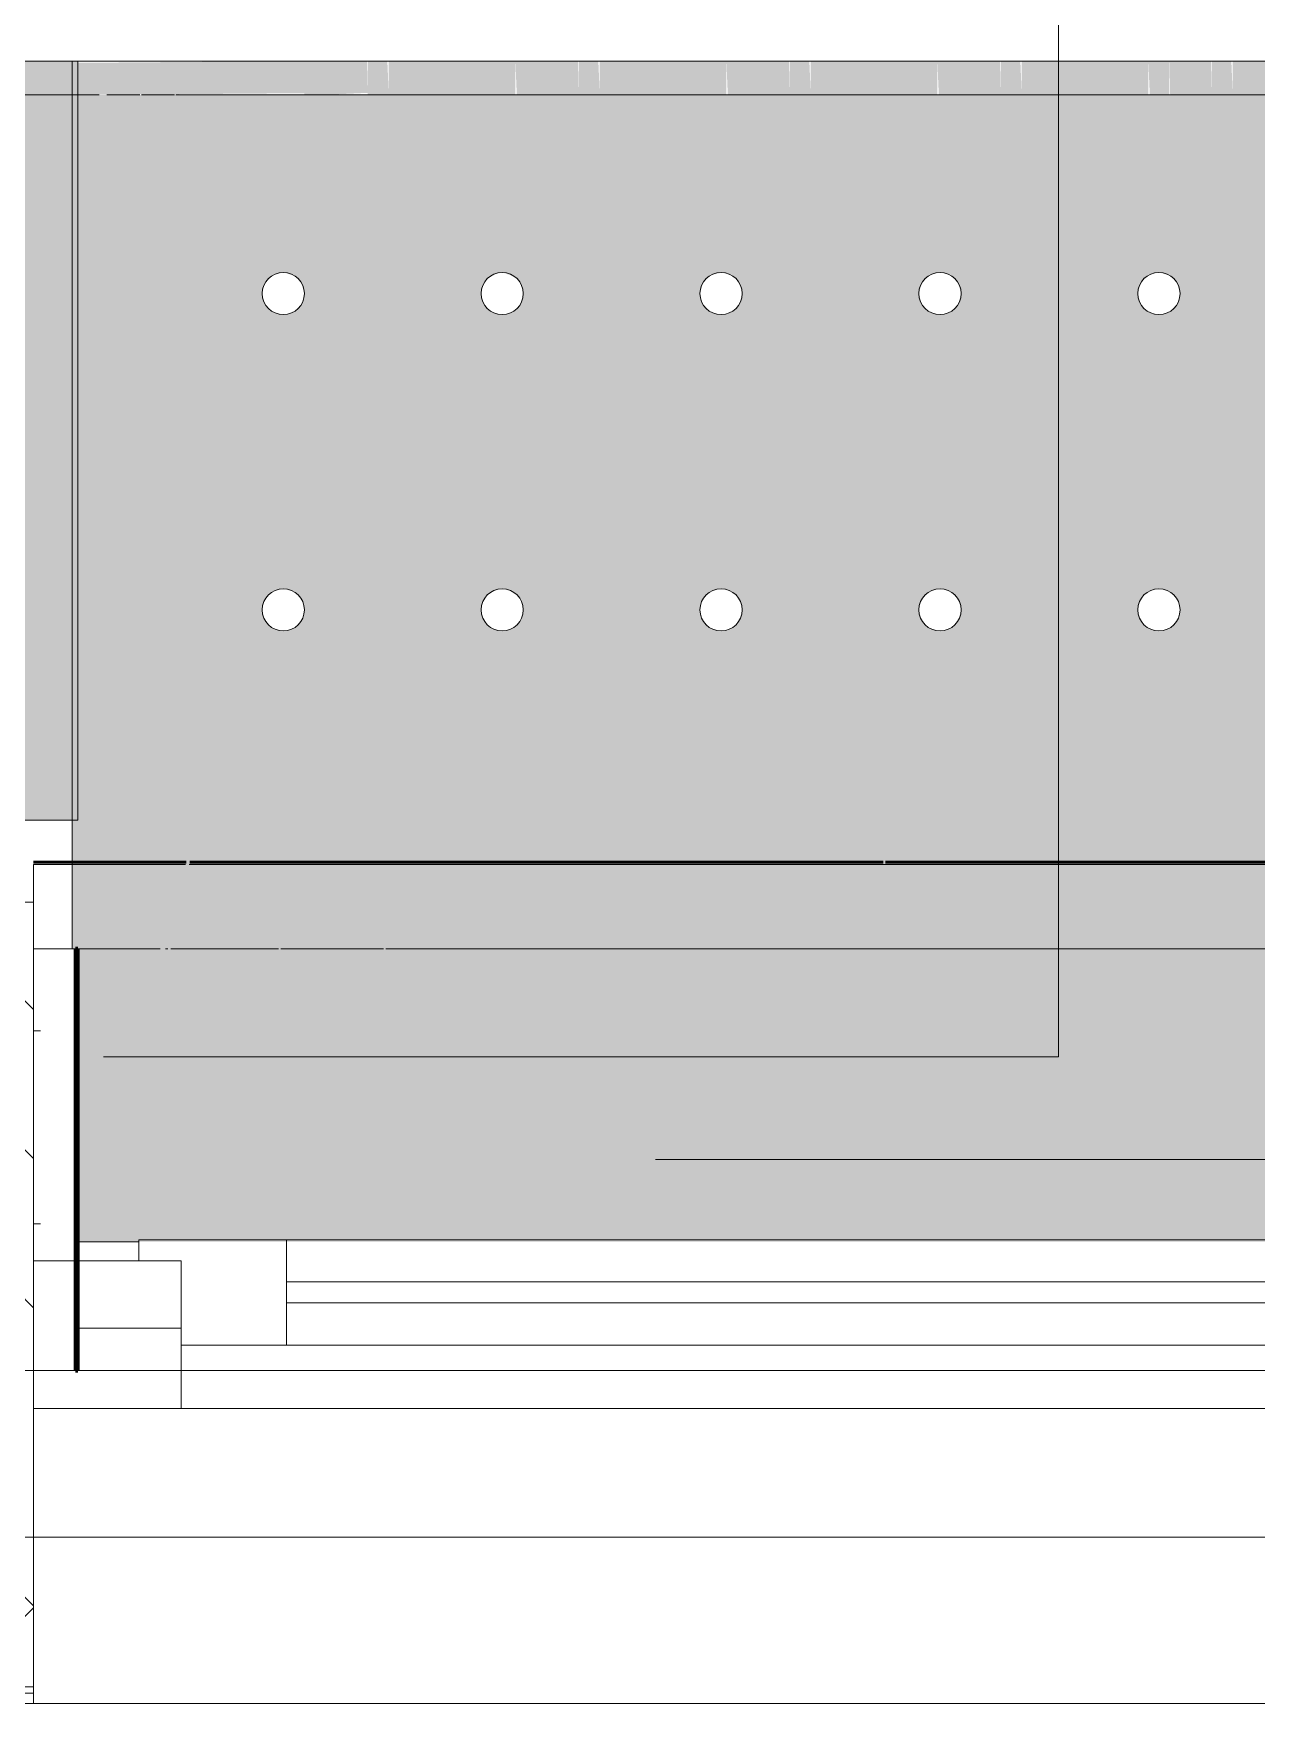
# Model space of a CAD drawing. Header units: millimetres. Extents: x -4060 to 187734, y -8553 to 29000.
# Drawn here: x 33870 to 34450, y -258 to 534 of the extents above; entities that cross this region are included whole.
import ezdxf

# ---------------------------------------------------------------- set-up
doc = ezdxf.new("R2010")
doc.units = ezdxf.units.MM
doc.linetypes.add('Осевая', pattern=[3175, 635, -476.25, 1587.5, -476.25])
for name, color, linetype, lineweight in [('A-GLAZ', 7, 'Continuous', 9), ('A-GLAZ-1', 7, 'Continuous', 13), ('A-WALL', 7, 'Continuous', 9), ('A-WALL-IDEN', 7, 'Continuous', 9), ('I-WALL', 7, 'Continuous', 9), ('Оси-2', 7, 'Осевая', 9)]:
    doc.layers.add(name, color=color, linetype=linetype, lineweight=lineweight)
for name, color, linetype, lineweight, true_color in [('A-WALL-1', 7, 'Continuous', 9, 0xc0c0c0), ('I-WALL-17', 7, 'Continuous', 80, 0xffd2ff), ('I-WALL-4', 7, 'Continuous', 9, 0xc0c0c0), ('I-WALL-5', 7, 'Continuous', 9, 0xcbc7bf), ('I-WALL-9', 7, 'Continuous', 53, 0xeaa7bf), ('S-WALL-ANLY', 7, 'Continuous', 13, 0x008040), ('S-WALL-ANLY-1', 7, 'Continuous', 5, 0x008040), ('Знаки-2', 9, 'Continuous', 9, 0x808080), ('Знаки-3', 7, 'Continuous', 9, 0xd1cabb), ('Знаки-5', 7, 'Continuous', 9, 0xc1bbaf), ('Знаки-6', 7, 'Continuous', 9, 0xaba79f), ('Знаки-7', 7, 'Continuous', 9, 0xd5cdbe), ('Знаки-8', 7, 'Continuous', 9, 0xccc5b7), ('Знаки-9', 7, 'Continuous', 9, 0xd4ccbd)]:
    doc.layers.add(name, color=color, linetype=linetype, lineweight=lineweight, true_color=true_color)
doc.layers.add('Знаки-4', color=7, linetype='Continuous', lineweight=9, transparency=0.5)
pattern_1 = [(0, (0, 0), (121.92, 30.48), [10.058, -81.382, 10.058, -81.382, -487.68]), (0, (0, 0), (121.92, 30.48), [-182.88, 10.058, -172.822, 10.058, -81.382, -213.36]), (0, (0, 0), (121.92, 30.48), [-457.2, 10.058, -50.902, 10.058, -142.342]), (120, (45.72, 15.24), (-87.356454, 90.345817), [10.058, -81.382, 10.058, -81.382, -487.68]), (120, (45.72, 15.24), (-87.356454, 90.345817), [-182.88, 10.058, -172.822, 10.058, -81.382, -213.36]), (120, (45.72, 15.24), (-87.356454, 90.345817), [-457.2, 10.058, -50.902, 10.058, -142.342]), (240, (60.96, 76.2), (-34.563546, -120.825817), [10.058, -81.382, 10.058, -81.382, -487.68]), (240, (60.96, 76.2), (-34.563546, -120.825817), [-182.88, 10.058, -172.822, 10.058, -81.382, -213.36]), (240, (60.96, 76.2), (-34.563546, -120.825817), [-457.2, 10.058, -50.902, 10.058, -142.342])]

# ---------------------------------------------------------------- blocks, each defined once
blk = doc.blocks.new('120_Окно_СКБ_2Ст - 120_Окно_СКБ_2Ст 2100х2500 _мал створка справа_-V22-План отделки стен 1 этажа в осях 1-12')
at = {"layer": 'A-GLAZ'}
for p, q in [((1050, -57), (-1050, -57)), ((270, -107), (930, -107)), ((930, -117), (270, -117)), ((1000, -127), (1030, -127))]:
    blk.add_line(p, q, dxfattribs=at)
at = {"layer": 'A-GLAZ-1'}
for p, q in [((980, -127), (980, -57)), ((980, -57), (1050, -57)), ((1050, -57), (1050, -127)), ((980, -87), (220, -87)), ((930, -137), (930, -87)), ((980, -127), (980, -87)), ((1050, -127), (980, -127)), ((1000, -127), (980, -127)), ((1000, -137), (1000, -127)), ((200, -137), (1000, -137)), ((1000, -137), (200, -137))]:
    blk.add_line(p, q, dxfattribs=at)
blk = doc.blocks.new('Зашивка радиатора_ с перфорацией М5 - Зашивка радиатора_ с перфорацией М5-30945411-План отделки стен 1 этажа в осях 1-12')
at = {"layer": 'Знаки-4'}
h = blk.add_hatch(color=256, dxfattribs=at)
h.paths.add_polyline_path([(-310, 380), (-310, -163.94), (1747.41, -163.87), (1747.41, 180.06), (1750, 180.06), (1750, 241.06), (1748.41, 241.06), (1748.41, 380), (-281.59, 380)])
h.paths.add_polyline_path([(-217.5, 90.35), (-212.5, 89.02), (-208.84, 85.35), (-207.5, 80.35), (-208.84, 75.35), (-212.5, 71.69), (-217.5, 70.35), (-222.5, 71.69), (-226.16, 75.35), (-227.5, 80.35), (-226.16, 85.35), (-222.5, 89.02), (-220.09, 90.01)])
h.paths.add_polyline_path([(1546.25, 90.35), (1551.25, 89.02), (1554.91, 85.35), (1556.25, 80.35), (1554.91, 75.35), (1551.25, 71.69), (1546.25, 70.35), (1541.25, 71.69), (1537.59, 75.35), (1536.25, 80.35), (1537.59, 85.35), (1541.25, 89.02), (1543.66, 90.01)])
h.paths.add_polyline_path([(1442.5, 90.35), (1447.5, 89.02), (1451.16, 85.35), (1452.5, 80.35), (1451.16, 75.35), (1447.5, 71.69), (1442.5, 70.35), (1437.5, 71.69), (1433.84, 75.35), (1432.5, 80.35), (1433.84, 85.35), (1437.5, 89.02), (1439.91, 90.01)])
h.paths.add_polyline_path([(93.75, 90.35), (98.75, 89.02), (102.41, 85.35), (103.75, 80.35), (102.41, 75.35), (98.75, 71.69), (93.75, 70.35), (88.75, 71.69), (85.09, 75.35), (83.75, 80.35), (85.09, 85.35), (88.75, 89.02), (91.16, 90.01)])
h.paths.add_polyline_path([(301.25, 90.35), (306.25, 89.02), (309.91, 85.35), (311.25, 80.35), (309.91, 75.35), (306.25, 71.69), (301.25, 70.35), (296.25, 71.69), (292.59, 75.35), (291.25, 80.35), (292.59, 85.35), (296.25, 89.02), (298.66, 90.01)])
h.paths.add_polyline_path([(197.5, 90.35), (202.5, 89.02), (206.16, 85.35), (207.5, 80.35), (206.16, 75.35), (202.5, 71.69), (197.5, 70.35), (192.5, 71.69), (188.84, 75.35), (187.5, 80.35), (188.84, 85.35), (192.5, 89.02), (194.91, 90.01)])
h.paths.add_polyline_path([(1338.75, 90.35), (1343.75, 89.02), (1347.41, 85.35), (1348.75, 80.35), (1347.41, 75.35), (1343.75, 71.69), (1338.75, 70.35), (1333.75, 71.69), (1330.09, 75.35), (1328.75, 80.35), (1330.09, 85.35), (1333.75, 89.02), (1336.16, 90.01)])
h.paths.add_polyline_path([(1235, 90.35), (1240, 89.02), (1243.66, 85.35), (1245, 80.35), (1243.66, 75.35), (1240, 71.69), (1235, 70.35), (1230, 71.69), (1226.34, 75.35), (1225, 80.35), (1226.34, 85.35), (1230, 89.02), (1232.41, 90.01)])
h.paths.add_polyline_path([(1131.25, 90.35), (1136.25, 89.02), (1139.91, 85.35), (1141.25, 80.35), (1139.91, 75.35), (1136.25, 71.69), (1131.25, 70.35), (1126.25, 71.69), (1122.59, 75.35), (1121.25, 80.35), (1122.59, 85.35), (1126.25, 89.02), (1128.66, 90.01)])
h.paths.add_polyline_path([(1027.5, 90.35), (1032.5, 89.02), (1036.16, 85.35), (1037.5, 80.35), (1036.16, 75.35), (1032.5, 71.69), (1027.5, 70.35), (1022.5, 71.69), (1018.84, 75.35), (1017.5, 80.35), (1018.84, 85.35), (1022.5, 89.02), (1024.93, 90.02)])
h.paths.add_polyline_path([(508.75, 90.35), (513.75, 89.02), (517.41, 85.35), (518.75, 80.35), (517.41, 75.35), (513.75, 71.69), (508.75, 70.35), (503.75, 71.69), (500.09, 75.35), (498.75, 80.35), (500.09, 85.35), (503.75, 89.02), (506.16, 90.01)])
h.paths.add_polyline_path([(405, 90.35), (410, 89.02), (413.66, 85.35), (415, 80.35), (413.66, 75.35), (410, 71.69), (405, 70.35), (400, 71.69), (396.34, 75.35), (395, 80.35), (396.34, 85.35), (400, 89.02), (402.41, 90.01)])
h.paths.add_polyline_path([(612.5, 90.35), (618.01, 88.63), (621.16, 85.35), (622.5, 80.35), (621.16, 75.35), (617.5, 71.69), (612.5, 70.35), (607.5, 71.69), (603.84, 75.35), (602.5, 80.35), (603.84, 85.35), (607.5, 89.02), (609.91, 90.01)])
h.paths.add_polyline_path([(923.75, 90.35), (928.75, 89.02), (932.41, 85.35), (933.75, 80.35), (932.41, 75.35), (928.75, 71.69), (923.75, 70.35), (918.75, 71.69), (915.09, 75.35), (913.75, 80.35), (915.09, 85.35), (918.75, 89.02), (921.16, 90.01)])
h.paths.add_polyline_path([(716.25, 90.35), (721.4, 88.9), (724.91, 85.35), (726.25, 80.35), (724.91, 75.35), (721.25, 71.69), (716.25, 70.35), (711.25, 71.69), (707.59, 75.35), (706.25, 80.35), (707.59, 85.35), (711.25, 89.02), (713.66, 90.01)])
h.paths.add_polyline_path([(-10, 90.35), (-5, 89.02), (-1.34, 85.35), (0, 80.35), (-1.34, 75.35), (-5, 71.69), (-10, 70.35), (-15, 71.69), (-18.66, 75.35), (-20, 80.35), (-18.66, 85.35), (-15, 89.02), (-12.59, 90.01)])
h.paths.add_polyline_path([(-113.75, 90.35), (-108.75, 89.02), (-105.09, 85.35), (-103.75, 80.35), (-105.09, 75.35), (-108.75, 71.69), (-113.75, 70.35), (-118.75, 71.69), (-122.41, 75.35), (-123.75, 80.35), (-122.41, 85.35), (-118.75, 89.02), (-116.34, 90.01)])
h.paths.add_polyline_path([(1650, 90.35), (1655, 89.02), (1658.66, 85.35), (1660, 80.35), (1658.66, 75.35), (1655, 71.69), (1650, 70.35), (1645, 71.69), (1641.34, 75.35), (1640, 80.35), (1641.34, 85.35), (1645, 89.02), (1647.41, 90.01)])
h.paths.add_polyline_path([(820, 90.35), (825, 89.02), (828.66, 85.35), (830, 80.35), (828.66, 75.35), (825, 71.69), (820, 70.35), (815, 71.69), (811.34, 75.35), (810, 80.35), (811.34, 85.35), (815, 89.02), (817.41, 90.01)])
h.paths.add_polyline_path([(820, -59.65), (825, -60.98), (828.66, -64.65), (830, -69.65), (828.66, -74.65), (825, -78.31), (820, -79.65), (814.69, -78.07), (811.34, -74.65), (810, -69.65), (811.34, -64.65), (815, -60.98), (817.41, -59.99)])
h.paths.add_polyline_path([(1131.25, -59.65), (1136.25, -60.98), (1139.91, -64.65), (1141.25, -69.65), (1139.91, -74.65), (1136.25, -78.31), (1130.85, -79.59), (1125.94, -78.07), (1122.59, -74.65), (1121.25, -69.65), (1122.59, -64.65), (1126.25, -60.98), (1128.66, -59.99)])
h.paths.add_polyline_path([(1442.5, -59.65), (1447.5, -60.98), (1451.16, -64.65), (1452.5, -69.65), (1451.16, -74.65), (1447.5, -78.31), (1442.1, -79.59), (1437.19, -78.07), (1433.84, -74.65), (1432.5, -69.65), (1433.84, -64.65), (1437.5, -60.98), (1439.91, -59.99)])
h.paths.add_polyline_path([(-10, -59.65), (-5, -60.98), (-1.34, -64.65), (0, -69.65), (-1.34, -74.65), (-5, -78.31), (-10, -79.65), (-15, -78.31), (-18.66, -74.65), (-20, -69.65), (-18.66, -64.65), (-15, -60.98), (-12.59, -59.99)])
h.paths.add_polyline_path([(923.75, -59.65), (928.75, -60.98), (932.41, -64.65), (933.75, -69.65), (932.41, -74.65), (928.75, -78.31), (923.35, -79.59), (918.44, -78.07), (915.09, -74.65), (913.75, -69.65), (915.09, -64.65), (918.75, -60.98), (921.16, -59.99)])
h.paths.add_polyline_path([(1235, -59.65), (1240, -60.98), (1243.66, -64.65), (1245, -69.65), (1243.66, -74.65), (1240, -78.31), (1235, -79.65), (1229.69, -78.07), (1226.34, -74.65), (1225, -69.65), (1226.34, -64.65), (1230, -60.98), (1232.41, -59.99)])
h.paths.add_polyline_path([(1338.75, -59.65), (1343.75, -60.98), (1347.41, -64.65), (1348.75, -69.65), (1347.41, -74.65), (1343.75, -78.31), (1338.75, -79.65), (1333.75, -78.31), (1330.09, -74.65), (1328.75, -69.65), (1330.09, -64.65), (1333.75, -60.98), (1336.16, -59.99)])
h.paths.add_polyline_path([(716.25, -59.65), (721.25, -60.98), (724.91, -64.65), (726.25, -69.65), (724.91, -74.65), (721.25, -78.31), (716.25, -79.65), (711.25, -78.31), (707.59, -74.65), (706.25, -69.65), (707.59, -64.65), (711.25, -60.98), (713.66, -59.99)])
h.paths.add_polyline_path([(1546.25, -59.65), (1551.25, -60.98), (1554.91, -64.65), (1556.25, -69.65), (1554.91, -74.65), (1551.25, -78.31), (1546.25, -79.65), (1540.62, -77.82), (1537.59, -74.65), (1536.25, -69.65), (1537.59, -64.65), (1541.25, -60.98), (1543.66, -59.99)])
h.paths.add_polyline_path([(1027.5, -59.65), (1032.5, -60.98), (1036.16, -64.65), (1037.5, -69.65), (1036.16, -74.65), (1032.5, -78.31), (1027.5, -79.65), (1022.19, -78.07), (1018.84, -74.65), (1017.5, -69.65), (1018.84, -64.65), (1022.5, -60.98), (1024.93, -59.98)])
h.paths.add_polyline_path([(197.5, -59.65), (202.5, -60.98), (206.16, -64.65), (207.5, -69.65), (206.16, -74.65), (202.5, -78.31), (197.5, -79.65), (192.5, -78.31), (188.84, -74.65), (187.5, -69.65), (188.84, -64.65), (192.5, -60.98), (194.91, -59.99)])
h.paths.add_polyline_path([(-113.75, -59.65), (-108.75, -60.98), (-105.09, -64.65), (-103.75, -69.65), (-105.09, -74.65), (-108.75, -78.31), (-113.75, -79.65), (-118.75, -78.31), (-122.41, -74.65), (-123.75, -69.65), (-122.41, -64.65), (-118.75, -60.98), (-116.34, -59.99)])
h.paths.add_polyline_path([(-217.5, -59.65), (-212.5, -60.98), (-208.84, -64.65), (-207.5, -69.65), (-208.84, -74.65), (-212.5, -78.31), (-217.5, -79.65), (-222.5, -78.31), (-226.16, -74.65), (-227.5, -69.65), (-226.16, -64.65), (-222.5, -60.98), (-220.09, -59.99)])
h.paths.add_polyline_path([(612.5, -59.65), (617.5, -60.98), (621.16, -64.65), (622.5, -69.65), (621.16, -74.65), (617.5, -78.31), (612.5, -79.65), (607.5, -78.31), (603.84, -74.65), (602.5, -69.65), (603.84, -64.65), (607.5, -60.98), (609.91, -59.99)])
h.paths.add_polyline_path([(405, -59.65), (410, -60.98), (413.66, -64.65), (415, -69.65), (413.66, -74.65), (410, -78.31), (405, -79.65), (400, -78.31), (396.34, -74.65), (395, -69.65), (396.34, -64.65), (400, -60.98), (402.41, -59.99)])
h.paths.add_polyline_path([(93.75, -59.65), (98.75, -60.98), (102.41, -64.65), (103.75, -69.65), (102.41, -74.65), (98.75, -78.31), (93.75, -79.65), (88.75, -78.31), (85.09, -74.65), (83.75, -69.65), (85.09, -64.65), (88.75, -60.98), (91.16, -59.99)])
h.paths.add_polyline_path([(301.25, -59.65), (306.25, -60.98), (309.91, -64.65), (311.25, -69.65), (309.91, -74.65), (306.25, -78.31), (301.25, -79.65), (296.25, -78.31), (292.59, -74.65), (291.25, -69.65), (292.59, -64.65), (296.25, -60.98), (298.66, -59.99)])
h.paths.add_polyline_path([(1650, -59.65), (1655, -60.98), (1658.66, -64.65), (1660, -69.65), (1658.66, -74.65), (1655, -78.31), (1650, -79.65), (1644.69, -78.07), (1641.34, -74.65), (1640, -69.65), (1641.34, -64.65), (1645, -60.98), (1647.41, -59.99)])
h.paths.add_polyline_path([(508.75, -59.65), (513.75, -60.98), (517.41, -64.65), (518.75, -69.65), (517.41, -74.65), (513.75, -78.31), (508.75, -79.65), (503.75, -78.31), (500.09, -74.65), (498.75, -69.65), (500.09, -64.65), (503.75, -60.98), (506.16, -59.99)])
h = blk.add_hatch(color=256, dxfattribs=at)
h.paths.add_polyline_path([(1500, -163.94), (1440, -163.94), (1440, -179.94), (1500, -179.94)])
h.paths.add_polyline_path([(1279.68, -163.94), (1240, -163.94), (1240, -179.94), (1300, -179.94), (1300, -163.94)])
h.paths.add_polyline_path([(1735.6, -163.94), (1640, -164.67), (1640, -179.94), (1747.41, -179.08), (1747.41, -163.94), (1736.12, -163.94)])
h.paths.add_polyline_path([(1548.84, -163.94), (1540, -163.94), (1540, -179.94), (1600, -179.94), (1600, -163.94), (1585.08, -163.94)])
h.paths.add_polyline_path([(1194.77, -163.94), (1140, -163.94), (1140, -179.94), (1200, -179.94), (1200, -163.94)])
h.paths.add_polyline_path([(-212.48, -163.94), (-310, -163.94), (-310, -179.94), (-200, -179.87), (-200, -163.94)])
h.paths.add_polyline_path([(1400, -163.94), (1340, -163.94), (1340, -179.94), (1400, -179.94)])
h.paths.add_polyline_path([(1100, -163.94), (1040, -163.94), (1040, -179.94), (1100, -179.94)])
h.paths.add_polyline_path([(-146.28, -163.94), (-160, -163.94), (-160, -179.94), (-100, -179.94), (-100, -163.94), (-116.34, -163.94)])
h.paths.add_polyline_path([(-60, -163.94), (-60, -179.94), (0, -179.94), (0, -163.94), (-12.59, -163.94)])
h.paths.add_polyline_path([(40, -163.94), (40, -179.94), (100, -179.94), (100, -163.94), (90.85, -163.94)])
h.paths.add_polyline_path([(1000, -163.94), (940, -163.94), (940.02, -179.94), (1000, -179.94)])
h.paths.add_polyline_path([(140, -163.94), (140, -179.94), (200, -179.94), (200, -163.94), (175.77, -163.94)])
h.paths.add_polyline_path([(240, -163.94), (240, -179.94), (300, -179.94), (300, -163.94), (260.68, -163.94)])
h.paths.add_polyline_path([(900, -163.94), (840, -163.94), (840, -179.94), (900, -179.94)])
h.paths.add_polyline_path([(340, -163.94), (340, -179.94), (400, -179.94), (400, -163.94), (345.6, -163.94)])
h.paths.add_polyline_path([(440, -163.94), (440, -179.94), (500, -179.94), (500, -163.94)])
h.paths.add_polyline_path([(540, -163.94), (540, -179.94), (600, -179.94), (600, -163.94)])
h.paths.add_polyline_path([(640, -163.94), (640, -179.94), (700, -179.94), (700, -163.94), (685.27, -163.94)])
h.paths.add_polyline_path([(740, -163.94), (740, -179.94), (800, -179.94), (800, -163.94), (770.18, -163.94)])
h = blk.add_hatch(color=256, dxfattribs=at)
h.paths.add_polyline_path([(1210, -163.94), (1200, -163.94), (1200.68, -179.94), (1210, -179.94)])
h.paths.add_polyline_path([(1234.14, -163.94), (1230, -163.94), (1230, -179.94), (1240, -179.94), (1239.32, -163.94), (1235, -163.94)])
for points in [[(1217.41, -163.94), (1210, -163.94), (1210.34, -179.94), (1230, -179.94), (1229.66, -163.94), (1220, -163.94)], [(1329.66, -163.94), (1310, -163.94), (1310.34, -179.94), (1330, -179.94), (1330, -163.94)], [(1429.66, -163.94), (1410, -163.94), (1410.34, -179.94), (1430, -179.94), (1430, -163.94)], [(1529.66, -163.94), (1510, -163.94), (1510.34, -179.94), (1530, -179.94), (1530, -163.94)], [(1629.66, -163.94), (1610, -164.84), (1610.34, -179.94), (1630, -179.94), (1630, -163.94)], [(1747.41, -163.94), (1747.41, -179.87), (1750, -179.87), (1750, -163.94)]]:
    blk.add_hatch(color=256, dxfattribs=at).paths.add_polyline_path(points)
h = blk.add_hatch(color=256, dxfattribs=at)
h.paths.add_polyline_path([(1302.68, -163.94), (1300, -163.94), (1300.68, -179.94), (1310, -179.94), (1310, -163.94), (1305.86, -163.94)])
h.paths.add_polyline_path([(1330, -163.94), (1330, -179.94), (1340, -179.94), (1339.32, -163.94), (1334.14, -163.94)])
h = blk.add_hatch(color=256, dxfattribs=at)
h.paths.add_polyline_path([(1430, -163.94), (1430, -179.94), (1440, -179.94), (1439.32, -163.94), (1434.14, -163.94)])
h.paths.add_polyline_path([(1405.86, -163.94), (1400, -163.94), (1400.68, -179.94), (1410, -179.94), (1410, -163.94)])
h = blk.add_hatch(color=256, dxfattribs=at)
h.paths.add_polyline_path([(1534.14, -163.94), (1530, -163.94), (1530, -179.94), (1540, -179.94), (1539.32, -163.94), (1534.43, -163.94)])
h.paths.add_polyline_path([(1510, -163.94), (1500, -163.94), (1500.68, -179.94), (1510, -179.94)])
h = blk.add_hatch(color=256, dxfattribs=at)
h.paths.add_polyline_path([(1640, -163.94), (1630, -163.94), (1630, -179.94), (1640, -179.94), (1640, -164.67)])
h.paths.add_polyline_path([(1602.68, -163.94), (1600, -163.94), (1600.68, -179.94), (1610, -179.94), (1610, -163.94), (1605.86, -163.94)])
at = {"layer": 'Знаки-2'}
for p, q in [((1748.41, 380), (1718.41, 380)), ((1750, -179.94), (1750, 241.06)), ((-310, -179.94), (1750, -179.94))]:
    blk.add_line(p, q, dxfattribs=at)
for centre, start, end in [((1235, 80.35), 0, 180), ((1338.75, 80.35), 0, 180), ((1442.5, 80.35), 0, 180), ((1546.25, 80.35), 0, 180), ((1650, 80.35), 0, 180), ((1235, 80.35), 180, 0), ((1338.75, 80.35), 180, 0), ((1442.5, 80.35), 180, 360), ((1546.25, 80.35), 180, 0), ((1650, 80.35), 180, 360), ((1235, -69.65), 0, 180), ((1338.75, -69.65), 0, 180), ((1442.5, -69.65), 0, 180), ((1546.25, -69.65), 0, 180), ((1650, -69.65), 0, 180), ((1235, -69.65), 180, 0), ((1338.75, -69.65), 180, 0), ((1442.5, -69.65), 180, 0), ((1546.25, -69.65), 180, 0), ((1650, -69.65), 180, 0)]:
    blk.add_arc(centre, 10, start, end, dxfattribs=at)
at = {"layer": 'Знаки-3'}
for p, q in [((1210, -163.94), (1200.68, -163.94)), ((1211.28, -163.94), (1214.82, -163.94)), ((1214.82, -163.94), (1211.28, -163.94)), ((1215, -163.94), (1225, -163.94)), ((1225, -163.94), (1215, -163.94)), ((1225.18, -163.94), (1228.72, -163.94)), ((1228.72, -163.94), (1225.18, -163.94)), ((1239.32, -163.94), (1230, -163.94)), ((1310, -163.94), (1300.68, -163.94)), ((1310, -163.94), (1314.81, -163.94)), ((1314.81, -163.94), (1310, -163.94)), ((1315, -163.94), (1325, -163.94)), ((1325, -163.94), (1315, -163.94)), ((1325.19, -163.94), (1330, -163.94)), ((1330, -163.94), (1325.19, -163.94)), ((1339.32, -163.94), (1330, -163.94)), ((1410, -163.94), (1400.68, -163.94)), ((1410, -163.94), (1414.81, -163.94)), ((1414.81, -163.94), (1410, -163.94)), ((1415, -163.94), (1425, -163.94)), ((1425, -163.94), (1415, -163.94)), ((1425.19, -163.94), (1430, -163.94)), ((1430, -163.94), (1425.19, -163.94)), ((1439.32, -163.94), (1430, -163.94)), ((1510, -163.94), (1500.68, -163.94)), ((1511.28, -163.94), (1514.82, -163.94)), ((1514.82, -163.94), (1511.28, -163.94)), ((1515, -163.94), (1525, -163.94)), ((1525, -163.94), (1515, -163.94)), ((1525.18, -163.94), (1528.72, -163.94)), ((1528.72, -163.94), (1525.18, -163.94)), ((1534.14, -163.94), (1530, -163.94)), ((1539.32, -163.94), (1534.43, -163.94)), ((1610, -163.94), (1602.68, -163.94)), ((1610, -163.94), (1614.81, -163.94)), ((1614.81, -163.94), (1610, -163.94)), ((1615, -163.94), (1617.41, -163.94)), ((1617.41, -163.94), (1615, -163.94)), ((1618.17, -163.94), (1625, -163.94)), ((1625, -163.94), (1618.17, -163.94)), ((1625.19, -163.94), (1630, -163.94)), ((1630, -163.94), (1625.19, -163.94)), ((1634.14, -163.94), (1630, -163.94)), ((1639.32, -163.94), (1634.73, -163.94)), ((1750, -163.94), (1747.41, -163.94)), ((1750, -163.94), (1750, -179.87)), ((1200.68, -179.94), (1210, -179.94)), ((1211.28, -179.94), (1214.82, -179.94)), ((1214.82, -179.94), (1211.28, -179.94)), ((1215, -179.94), (1220, -179.94)), ((1225, -179.94), (1215, -179.94)), ((1220, -179.94), (1225, -179.94)), ((1225.18, -179.94), (1228.72, -179.94)), ((1228.72, -179.94), (1225.18, -179.94)), ((1230, -179.94), (1239.32, -179.94)), ((1300.68, -179.94), (1310, -179.94)), ((1310, -179.94), (1314.81, -179.94)), ((1314.81, -179.94), (1310, -179.94)), ((1315, -179.94), (1322.59, -179.94)), ((1317.41, -179.94), (1315, -179.94)), ((1325, -179.94), (1317.41, -179.94)), ((1322.59, -179.94), (1325, -179.94)), ((1325.19, -179.94), (1329.66, -179.94)), ((1330, -179.94), (1325.19, -179.94)), ((1329.66, -179.94), (1330, -179.94)), ((1330, -179.94), (1339.32, -179.94)), ((1400.68, -179.94), (1410, -179.94)), ((1410, -179.94), (1414.81, -179.94)), ((1414.81, -179.94), (1410, -179.94)), ((1415, -179.94), (1425, -179.94)), ((1425, -179.94), (1415, -179.94)), ((1425.19, -179.94), (1430, -179.94)), ((1427.07, -179.94), (1425.19, -179.94)), ((1430, -179.94), (1427.07, -179.94)), ((1430, -179.94), (1439.32, -179.94)), ((1500.68, -179.94), (1510, -179.94)), ((1511.28, -179.94), (1514.82, -179.94)), ((1514.82, -179.94), (1511.28, -179.94)), ((1515, -179.94), (1525, -179.94)), ((1525, -179.94), (1515, -179.94)), ((1525.18, -179.94), (1528.72, -179.94)), ((1528.72, -179.94), (1525.18, -179.94)), ((1530, -179.94), (1534.14, -179.94)), ((1534.43, -179.94), (1539.32, -179.94)), ((1600.68, -179.94), (1610, -179.94)), ((1610, -179.94), (1610.34, -179.94)), ((1612.93, -179.94), (1610, -179.94)), ((1610.34, -179.94), (1611.34, -179.94)), ((1611.34, -179.94), (1614.81, -179.94)), ((1614.81, -179.94), (1612.93, -179.94)), ((1615, -179.94), (1625, -179.94)), ((1625, -179.94), (1615, -179.94)), ((1625.19, -179.94), (1630, -179.94)), ((1630, -179.94), (1625.19, -179.94)), ((1630, -179.94), (1639.32, -179.94))]:
    blk.add_line(p, q, dxfattribs=at)
at = {"layer": 'Знаки-5'}
for p, q in [((1750, 180.06), (1750, -179.87)), ((1200, -163.94), (1140, -163.94)), ((1200, -163.94), (1240, -163.94)), ((1200.68, -163.94), (1200, -163.94)), ((1240, -163.94), (1200.68, -163.94)), ((1300, -163.94), (1240, -163.94)), ((1300, -163.94), (1305.86, -163.94)), ((1310, -163.94), (1300, -163.94)), ((1305.86, -163.94), (1310, -163.94)), ((1310, -163.94), (1330, -163.94)), ((1330, -163.94), (1310, -163.94)), ((1330, -163.94), (1339.32, -163.94)), ((1340, -163.94), (1330, -163.94)), ((1339.32, -163.94), (1340, -163.94)), ((1400, -163.94), (1340, -163.94)), ((1400, -163.94), (1440, -163.94)), ((1440, -163.94), (1400, -163.94)), ((1500, -163.94), (1440, -163.94)), ((1500, -163.94), (1540, -163.94)), ((1534.14, -163.94), (1500, -163.94)), ((1540, -163.94), (1534.14, -163.94)), ((1600, -163.94), (1540, -163.94)), ((1600, -163.94), (1600.68, -163.94)), ((1600.68, -163.94), (1600, -163.94)), ((1602.68, -163.94), (1610, -163.94)), ((1610, -163.94), (1602.68, -163.94)), ((1610, -163.94), (1617.41, -163.94)), ((1617.41, -163.94), (1610, -163.94)), ((1618.17, -163.94), (1630, -163.94)), ((1630, -163.94), (1618.17, -163.94)), ((1630, -163.94), (1634.14, -163.94)), ((1634.14, -163.94), (1630, -163.94)), ((1634.82, -163.94), (1640, -163.94)), ((1640, -163.94), (1634.82, -163.94)), ((1700.94, -163.94), (1640, -163.94)), ((1717.19, -163.94), (1701.52, -163.94)), ((1733.69, -163.94), (1718.02, -163.94)), ((1744.39, -163.94), (1737.19, -163.94)), ((1747.41, -163.94), (1744.47, -163.94)), ((1747.41, -163.94), (1750, -163.94)), ((1750, -179.87), (1750, -163.94)), ((1140, -179.94), (1200, -179.94)), ((1200, -179.94), (1240, -179.94)), ((1240, -179.94), (1200, -179.94)), ((1240, -179.94), (1300, -179.94)), ((1300, -179.94), (1310, -179.94)), ((1310, -179.94), (1300, -179.94)), ((1310, -179.94), (1330, -179.94)), ((1330, -179.94), (1310, -179.94)), ((1330, -179.94), (1340, -179.94)), ((1340, -179.94), (1330, -179.94)), ((1340, -179.94), (1400, -179.94)), ((1400, -179.94), (1440, -179.94)), ((1440, -179.94), (1400, -179.94)), ((1440, -179.94), (1500, -179.94)), ((1500, -179.94), (1500.68, -179.94)), ((1540, -179.94), (1500, -179.94)), ((1500.68, -179.94), (1540, -179.94)), ((1540, -179.94), (1600, -179.94)), ((1600, -179.94), (1610, -179.94)), ((1610, -179.94), (1600, -179.94)), ((1610, -179.94), (1630, -179.94)), ((1630, -179.94), (1610, -179.94)), ((1630, -179.94), (1640, -179.94)), ((1640, -179.94), (1630, -179.94)), ((1640, -179.94), (1750, -179.94))]:
    blk.add_line(p, q, dxfattribs=at)
at = {"layer": 'Знаки-6'}
for p, q in [((1718.41, 380), (1748.41, 380)), ((1750, 241.06), (1750, 180.06)), ((-162.83, -163.94), (1700.94, -163.94)), ((1701.52, -163.94), (1717.19, -163.94)), ((1718.02, -163.94), (1733.69, -163.94)), ((1737.19, -163.94), (1744.39, -163.94)), ((1744.47, -163.94), (1747.41, -163.94)), ((1750, -179.94), (-310, -179.94)), ((1750, -179.94), (-310, -179.94))]:
    blk.add_line(p, q, dxfattribs=at)
for centre, start, end in [((1235, 80.35), 0, 180), ((1338.75, 80.35), 0, 180), ((1442.5, 80.35), 0, 180), ((1546.25, 80.35), 0, 180), ((1650, 80.35), 0, 180), ((1235, 80.35), 180, 0), ((1338.75, 80.35), 180, 360), ((1442.5, 80.35), 180, 360), ((1546.25, 80.35), 180, 360), ((1650, 80.35), 180, 360), ((1235, -69.65), 0, 180), ((1338.75, -69.65), 0, 180), ((1442.5, -69.65), 0, 180), ((1546.25, -69.65), 0, 180), ((1650, -69.65), 0, 180), ((1235, -69.65), 180, 360), ((1338.75, -69.65), 180, 360), ((1442.5, -69.65), 180, 360), ((1546.25, -69.65), 180, 360), ((1650, -69.65), 180, 360)]:
    blk.add_arc(centre, 10, start, end, dxfattribs=at)
at = {"layer": 'Знаки-7'}
for p, q in [((1214.82, -163.94), (1211.34, -163.94)), ((1225, -163.94), (1215, -163.94)), ((1228.66, -163.94), (1225.18, -163.94)), ((1314.82, -163.94), (1311.34, -163.94)), ((1325, -163.94), (1315, -163.94)), ((1328.66, -163.94), (1325.18, -163.94)), ((1414.82, -163.94), (1411.34, -163.94)), ((1425, -163.94), (1415, -163.94)), ((1428.66, -163.94), (1425.18, -163.94)), ((1514.82, -163.94), (1511.34, -163.94)), ((1525, -163.94), (1515, -163.94)), ((1528.66, -163.94), (1525.18, -163.94)), ((1614.82, -163.94), (1611.34, -163.94)), ((1617.41, -163.94), (1615, -163.94)), ((1619.35, -163.94), (1618.18, -163.94)), ((1625, -163.94), (1620, -163.94)), ((1628.66, -163.94), (1625.18, -163.94)), ((1211.34, -179.94), (1214.82, -179.94)), ((1215, -179.94), (1225, -179.94)), ((1225.18, -179.94), (1228.66, -179.94)), ((1311.34, -179.94), (1314.82, -179.94)), ((1315, -179.94), (1325, -179.94)), ((1325.18, -179.94), (1328.66, -179.94)), ((1411.34, -179.94), (1414.82, -179.94)), ((1415, -179.94), (1425, -179.94)), ((1425.18, -179.94), (1428.66, -179.94)), ((1511.34, -179.94), (1514.82, -179.94)), ((1515, -179.94), (1525, -179.94)), ((1525.18, -179.94), (1528.66, -179.94)), ((1611.34, -179.94), (1614.82, -179.94)), ((1615, -179.94), (1619.35, -179.94)), ((1620, -179.94), (1625, -179.94)), ((1625.18, -179.94), (1628.66, -179.94))]:
    blk.add_line(p, q, dxfattribs=at)
at = {"layer": 'Знаки-8'}
for p, q in [((1200, -163.94), (1210, -163.94)), ((1210, -163.94), (1200, -163.94)), ((1210, -163.94), (1214.81, -163.94)), ((1214.81, -163.94), (1210, -163.94)), ((1215, -163.94), (1225, -163.94)), ((1225, -163.94), (1215, -163.94)), ((1225.19, -163.94), (1230, -163.94)), ((1230, -163.94), (1225.19, -163.94)), ((1230, -163.94), (1240, -163.94)), ((1240, -163.94), (1230, -163.94)), ((1300, -163.94), (1310, -163.94)), ((1300.68, -163.94), (1300, -163.94)), ((1310, -163.94), (1300.68, -163.94)), ((1311.28, -163.94), (1314.82, -163.94)), ((1314.82, -163.94), (1311.28, -163.94)), ((1315, -163.94), (1325, -163.94)), ((1325, -163.94), (1315, -163.94)), ((1325.18, -163.94), (1328.72, -163.94)), ((1328.72, -163.94), (1325.18, -163.94)), ((1330, -163.94), (1340, -163.94)), ((1337.32, -163.94), (1330, -163.94)), ((1340, -163.94), (1337.32, -163.94)), ((1400, -163.94), (1410, -163.94)), ((1410, -163.94), (1400, -163.94)), ((1410, -163.94), (1412.93, -163.94)), ((1410.34, -163.94), (1410, -163.94)), ((1414.81, -163.94), (1410.34, -163.94)), ((1412.93, -163.94), (1414.81, -163.94)), ((1415, -163.94), (1425, -163.94)), ((1420, -163.94), (1415, -163.94)), ((1425, -163.94), (1420, -163.94)), ((1425.19, -163.94), (1430, -163.94)), ((1429.66, -163.94), (1425.19, -163.94)), ((1430, -163.94), (1429.66, -163.94)), ((1430, -163.94), (1434.14, -163.94)), ((1437.32, -163.94), (1430, -163.94)), ((1434.14, -163.94), (1440, -163.94)), ((1440, -163.94), (1437.32, -163.94)), ((1500, -163.94), (1510, -163.94)), ((1510, -163.94), (1500, -163.94)), ((1510, -163.94), (1514.81, -163.94)), ((1511.34, -163.94), (1510, -163.94)), ((1514.81, -163.94), (1511.34, -163.94)), ((1515, -163.94), (1525, -163.94)), ((1522.59, -163.94), (1515, -163.94)), ((1525, -163.94), (1522.59, -163.94)), ((1525.19, -163.94), (1530, -163.94)), ((1530, -163.94), (1525.19, -163.94)), ((1530, -163.94), (1540, -163.94)), ((1540, -163.94), (1530, -163.94)), ((1600, -163.94), (1600.68, -163.94)), ((1600.68, -163.94), (1600, -163.94)), ((1602.68, -163.94), (1610, -163.94)), ((1610, -163.94), (1602.68, -163.94)), ((1611.28, -163.94), (1614.82, -163.94)), ((1614.82, -163.94), (1611.28, -163.94)), ((1615, -163.94), (1617.39, -163.94)), ((1617.39, -163.94), (1615, -163.94)), ((1618.16, -163.94), (1625, -163.94)), ((1625, -163.94), (1618.16, -163.94)), ((1625.18, -163.94), (1628.72, -163.94)), ((1628.72, -163.94), (1625.18, -163.94)), ((1630, -163.94), (1634.14, -163.94)), ((1634.14, -163.94), (1630, -163.94)), ((1634.82, -163.94), (1639.32, -163.94)), ((1640, -163.94), (1634.82, -163.94)), ((1639.32, -163.94), (1640, -163.94)), ((1200, -179.94), (1210, -179.94)), ((1210, -179.94), (1200, -179.94)), ((1210, -179.94), (1212.93, -179.94)), ((1214.81, -179.94), (1210, -179.94)), ((1212.93, -179.94), (1214.81, -179.94)), ((1215, -179.94), (1225, -179.94)), ((1225, -179.94), (1215, -179.94)), ((1225.19, -179.94), (1230, -179.94)), ((1230, -179.94), (1225.19, -179.94)), ((1230, -179.94), (1240, -179.94)), ((1234.14, -179.94), (1230, -179.94)), ((1240, -179.94), (1234.14, -179.94)), ((1300, -179.94), (1305.86, -179.94)), ((1310, -179.94), (1300, -179.94)), ((1305.86, -179.94), (1310, -179.94)), ((1311.28, -179.94), (1314.82, -179.94)), ((1314.82, -179.94), (1311.28, -179.94)), ((1315, -179.94), (1325, -179.94)), ((1325, -179.94), (1315, -179.94)), ((1325.18, -179.94), (1328.72, -179.94)), ((1328.72, -179.94), (1325.18, -179.94)), ((1330, -179.94), (1337.32, -179.94)), ((1337.32, -179.94), (1330, -179.94)), ((1337.32, -179.94), (1340, -179.94)), ((1340, -179.94), (1337.32, -179.94)), ((1400, -179.94), (1410, -179.94)), ((1410, -179.94), (1400, -179.94)), ((1410, -179.94), (1414.81, -179.94)), ((1414.81, -179.94), (1410, -179.94)), ((1415, -179.94), (1425, -179.94)), ((1425, -179.94), (1415, -179.94)), ((1425.19, -179.94), (1430, -179.94)), ((1430, -179.94), (1425.19, -179.94)), ((1430, -179.94), (1440, -179.94)), ((1434.14, -179.94), (1430, -179.94)), ((1440, -179.94), (1434.14, -179.94)), ((1500, -179.94), (1510, -179.94)), ((1510, -179.94), (1500, -179.94)), ((1510, -179.94), (1514.81, -179.94)), ((1514.81, -179.94), (1510, -179.94)), ((1515, -179.94), (1525, -179.94)), ((1525, -179.94), (1515, -179.94)), ((1525.19, -179.94), (1530, -179.94)), ((1530, -179.94), (1525.19, -179.94)), ((1530, -179.94), (1540, -179.94)), ((1540, -179.94), (1530, -179.94)), ((1600, -179.94), (1610, -179.94)), ((1610, -179.94), (1600, -179.94)), ((1611.28, -179.94), (1614.82, -179.94)), ((1614.82, -179.94), (1611.28, -179.94)), ((1615, -179.94), (1625, -179.94)), ((1625, -179.94), (1615, -179.94)), ((1625.18, -179.94), (1628.72, -179.94)), ((1628.72, -179.94), (1625.18, -179.94)), ((1630, -179.94), (1640, -179.94)), ((1640, -179.94), (1630, -179.94))]:
    blk.add_line(p, q, dxfattribs=at)
at = {"layer": 'Знаки-9'}
for p, q in [((1210, -163.94), (1214.81, -163.94)), ((1214.81, -163.94), (1210, -163.94)), ((1215, -163.94), (1225, -163.94)), ((1222.59, -163.94), (1215, -163.94)), ((1225, -163.94), (1222.59, -163.94)), ((1225.19, -163.94), (1229.66, -163.94)), ((1230, -163.94), (1225.19, -163.94)), ((1229.66, -163.94), (1230, -163.94)), ((1311.28, -163.94), (1314.82, -163.94)), ((1314.82, -163.94), (1311.28, -163.94)), ((1315, -163.94), (1325, -163.94)), ((1325, -163.94), (1315, -163.94)), ((1325.18, -163.94), (1328.72, -163.94)), ((1328.72, -163.94), (1325.18, -163.94)), ((1411.28, -163.94), (1414.82, -163.94)), ((1414.82, -163.94), (1411.28, -163.94)), ((1415, -163.94), (1425, -163.94)), ((1425, -163.94), (1415, -163.94)), ((1425.18, -163.94), (1428.72, -163.94)), ((1428.72, -163.94), (1425.18, -163.94)), ((1510, -163.94), (1514.81, -163.94)), ((1514.81, -163.94), (1510, -163.94)), ((1515, -163.94), (1525, -163.94)), ((1525, -163.94), (1515, -163.94)), ((1525.19, -163.94), (1530, -163.94)), ((1530, -163.94), (1525.19, -163.94)), ((1611.28, -163.94), (1614.82, -163.94)), ((1614.82, -163.94), (1611.28, -163.94)), ((1615, -163.94), (1617.39, -163.94)), ((1617.39, -163.94), (1615, -163.94)), ((1618.16, -163.94), (1625, -163.94)), ((1625, -163.94), (1618.16, -163.94)), ((1625.18, -163.94), (1628.72, -163.94)), ((1628.72, -163.94), (1625.18, -163.94)), ((1210, -179.94), (1214.81, -179.94)), ((1210.34, -179.94), (1210, -179.94)), ((1211.34, -179.94), (1210.34, -179.94)), ((1212.93, -179.94), (1211.34, -179.94)), ((1214.81, -179.94), (1212.93, -179.94)), ((1215, -179.94), (1225, -179.94)), ((1217.41, -179.94), (1215, -179.94)), ((1222.59, -179.94), (1217.41, -179.94)), ((1225, -179.94), (1222.59, -179.94)), ((1225.19, -179.94), (1230, -179.94)), ((1227.07, -179.94), (1225.19, -179.94)), ((1230, -179.94), (1227.07, -179.94)), ((1311.28, -179.94), (1314.82, -179.94)), ((1314.82, -179.94), (1311.28, -179.94)), ((1315, -179.94), (1320, -179.94)), ((1325, -179.94), (1315, -179.94)), ((1320, -179.94), (1325, -179.94)), ((1325.18, -179.94), (1328.72, -179.94)), ((1328.72, -179.94), (1325.18, -179.94)), ((1411.28, -179.94), (1414.82, -179.94)), ((1414.82, -179.94), (1411.28, -179.94)), ((1415, -179.94), (1425, -179.94)), ((1420, -179.94), (1415, -179.94)), ((1425, -179.94), (1420, -179.94)), ((1425.18, -179.94), (1428.72, -179.94)), ((1428.72, -179.94), (1425.18, -179.94)), ((1510, -179.94), (1512.93, -179.94)), ((1514.81, -179.94), (1510, -179.94)), ((1512.93, -179.94), (1514.81, -179.94)), ((1515, -179.94), (1520, -179.94)), ((1520, -179.94), (1515, -179.94)), ((1520, -179.94), (1525, -179.94)), ((1525, -179.94), (1520, -179.94)), ((1525.19, -179.94), (1530, -179.94)), ((1530, -179.94), (1525.19, -179.94)), ((1611.28, -179.94), (1614.82, -179.94)), ((1614.82, -179.94), (1611.28, -179.94)), ((1615, -179.94), (1625, -179.94)), ((1625, -179.94), (1615, -179.94)), ((1625.18, -179.94), (1628.72, -179.94)), ((1628.72, -179.94), (1625.18, -179.94))]:
    blk.add_line(p, q, dxfattribs=at)
blk = doc.blocks.new('Зашивка без перфорации М3 - М3_3-30974608-План отделки стен 1 этажа в осях 1-12')
at = {"layer": 'Знаки-4'}
for points in [[(-430, 180), (-430, -163.94), (-427.41, -163.94), (-427.41, 180)], [(-427.41, 180), (-427.41, -163.94), (-170, -164), (-169.76, 180)], [(-430, -163.94), (-430, -164), (-427.41, -163.94)], [(-427.41, -163.94), (-427.41, -179.94), (-170, -179.94), (-170, -163.94)]]:
    blk.add_hatch(color=256, dxfattribs=at).paths.add_polyline_path(points)
at = {"layer": 'Знаки-2'}
for p, q in [((-169.76, 180), (-430, 180)), ((-430, 180), (-430, -179.94)), ((-169.76, -179.94), (-169.76, 180)), ((-430, -179.94), (-169.76, -179.94))]:
    blk.add_line(p, q, dxfattribs=at)
at = {"layer": 'Знаки-3'}
for p, q in [((-430, -164), (-430, -172.51)), ((-430, -172.61), (-430, -176.76)), ((-430, -177.46), (-430, -178.7)), ((-430, -179.94), (-428.08, -179.94))]:
    blk.add_line(p, q, dxfattribs=at)
at = {"layer": 'Знаки-5'}
for p, q in [((-430, -172.51), (-430, 180)), ((-430, 180), (-427.41, 180)), ((-430, -163.94), (-427.41, -163.94)), ((-430, -163.94), (-430, -172.51)), ((-170, -163.94), (-427.41, -163.94)), ((-170, -163.94), (-170, -179.94)), ((-430, -176.76), (-430, -172.61)), ((-430, -172.61), (-430, -176.76)), ((-430, -178.7), (-430, -177.46)), ((-430, -177.46), (-430, -178.7)), ((-428.08, -179.94), (-430, -179.94)), ((-428.08, -179.94), (-430, -179.94)), ((-427.41, -179.94), (-170, -179.94))]:
    blk.add_line(p, q, dxfattribs=at)
at = {"layer": 'Знаки-6'}
for p, q in [((-427.41, 180), (-169.76, 180)), ((-169.76, 180), (-169.76, -179.94)), ((-427.41, -163.94), (-170, -163.94)), ((-170, -179.94), (-170, -163.94)), ((-169.76, -179.94), (-428.08, -179.94)), ((-170, -179.94), (-428.08, -179.94))]:
    blk.add_line(p, q, dxfattribs=at)
at = {"layer": 'Знаки-8'}
blk.add_line((-427.41, -163.94), (-430, -163.94), dxfattribs=at)

msp = doc.modelspace()

# ---------------------------------------------------------------- hatches: boundary and pattern name
at = {"layer": 'A-WALL'}
h = msp.add_hatch(dxfattribs=at)
h.set_pattern_fill('FP_33', color=256, style=0, pattern_type=2)
h.set_pattern_definition([(135, (0, 0), (-35.35534, -35.35534), [])])
h.paths.add_polyline_path([(33610, -100), (33870, -100), (33870, 100), (33610, 99.8), (33610, -99.94)])
h.paths.add_polyline_path([(36311.81, -100), (37090, -100), (37090, 100), (35970, 100), (35970, -100)])
h = msp.add_hatch(dxfattribs=at)
h.set_pattern_fill('FP_8', color=256, style=0, pattern_type=2)
h.set_pattern_definition([(45, (0, 0), (-70.71068, 70.71068), []), (135, (0, 0), (-70.71068, -70.71068), [])])
h.paths.add_polyline_path([(36311.81, -250), (37090, -250), (37090, -100), (35970, -100), (35970, -250)])
h.paths.add_polyline_path([(29209.74, -250), (30210, -250), (30210, -100), (29209.74, -100), (29209.74, -207.1)])
h.paths.add_polyline_path([(38760, -250), (38760, -100), (37990, -100), (37990, -250)])
h.paths.add_polyline_path([(3510, -250), (3730, -250), (3730, -100), (-260, -100), (-260, -250), (986.52, -250)])
h.paths.add_polyline_path([(12760, -250), (12760, -100), (12010, -100), (12010, -250)])
h.paths.add_polyline_path([(14860, -250), (15610, -250), (15610, -100), (14860, -100), (14860, -242.78)])
h.paths.add_polyline_path([(16510, -250), (17260, -250), (17260, -100), (16510, -100), (16510, -238.67)])
h.paths.add_polyline_path([(19360, -250), (20710, -250), (20710, -100), (19360, -100), (19360, -231.59)])
h.paths.add_polyline_path([(33594.48, -250), (33870, -250), (33870, -100), (33010, -100), (33010, -250)])
h.paths.add_polyline_path([(21610, -250), (22635, -250), (22635, -100), (21610, -100), (21610, -225.99)])
h.paths.add_polyline_path([(25435, -250), (26410, -250), (26410, -100), (25435, -100), (25435, -216.48)])
h.paths.add_polyline_path([(27310, -250), (28309.74, -250), (28309.74, -100), (27310, -100), (27310, -211.82)])
h.paths.add_polyline_path([(6830, -250), (8259.74, -250), (8259.74, -100), (6830, -100)])
h.paths.add_polyline_path([(9159.74, -250), (9910, -250), (9910, -100), (9159.74, -100), (9159.74, -118)])
at = {"layer": 'I-WALL'}
h = msp.add_hatch(dxfattribs=at)
h.set_pattern_fill('FP_106', color=256, style=0, pattern_type=2)
h.set_pattern_definition(pattern_1)
h.paths.add_polyline_path([(36307.65, 100), (36307.15, 140), (35970, 140), (35970, 100), (35972.14, 100)])
h.paths.add_polyline_path([(33610, 100), (33870, 100), (33870, 140), (33610, 140), (33610, 100.51)])
h = msp.add_hatch(dxfattribs=at)
h.set_pattern_fill('FP_106', color=256, style=0, pattern_type=2)
h.set_pattern_definition(pattern_1)
h.paths.add_polyline_path([(33890, -100), (33890, 100), (33870, 100), (33870, -100)])

# ---------------------------------------------------------------- linework, layer by layer
at = {"layer": 'A-WALL'}
for p, q in [((33870, -100), (33610, -100)), ((33010, -250), (33870, -250)), ((33010, -253), (33870, -253))]:
    msp.add_line(p, q, dxfattribs=at)
at = {"layer": 'A-WALL-1'}
for p, q in [((33870, -258), (33870, -100)), ((33890, -100), (35950, -100)), ((21610, -258), (38760, -258))]:
    msp.add_line(p, q, dxfattribs=at)
at = {"layer": 'A-WALL-IDEN'}
for p, q in [((34355.8, 48.69), (34355.8, 737.54)), ((33903.27, 48.69), (34355.8, 48.69))]:
    msp.add_line(p, q, dxfattribs=at)
at = {"layer": 'I-WALL-17'}
for p, q in [((33890, 100), (33890, -100)), ((33891, 100), (33890, 100)), ((33891, -100), (33891, 100)), ((33890, -100), (33891, -100))]:
    msp.add_line(p, q, dxfattribs=at)
at = {"layer": 'I-WALL-4'}
for p, q in [((33870, 140), (33870, -100)), ((33940, -80), (33890, -80)), ((33870, -100), (33890, -100))]:
    msp.add_line(p, q, dxfattribs=at)
at = {"layer": 'I-WALL-5'}
for p, q in [((33870, 140), (33942.15, 140)), ((33943.88, 140), (35897.5, 140)), ((33930.14, 100), (33870, 100)), ((33933.77, 100), (33932.54, 100)), ((33986.14, 100), (33935.08, 100)), ((34035.91, 100), (33987.27, 100)), ((35802.31, 100), (34036.98, 100))]:
    msp.add_line(p, q, dxfattribs=at)
at = {"layer": 'I-WALL-9'}
for p, q in [((33870, 141), (33942.46, 141)), ((33944.19, 141), (34272.8, 141)), ((34273.81, 141), (35632.48, 141))]:
    msp.add_line(p, q, dxfattribs=at)
at = {"layer": 'S-WALL-ANLY'}
msp.add_line((35970, -179), (33870, -179), dxfattribs=at)
at = {"layer": 'S-WALL-ANLY-1'}
msp.add_line((33010, -179), (33870, -179), dxfattribs=at)
at = {"layer": 'Оси-2'}
msp.add_line((-760.23, 0), (35990, 0), dxfattribs=at)

# ---------------------------------------------------------------- block references
at = {"layer": 'A-GLAZ', "rotation": 180}
msp.add_blockref('120_Окно_СКБ_2Ст - 120_Окно_СКБ_2Ст 2100х2500 _мал створка справа_-V22-План отделки стен 1 этажа в осях 1-12', (34920, -175), dxfattribs=at)
at = {"layer": 'Знаки-3', "rotation": 180}
msp.add_blockref('Зашивка радиатора_ с перфорацией М5 - Зашивка радиатора_ с перфорацией М5-30945411-План отделки стен 1 этажа в осях 1-12', (35638.41, 341.06), dxfattribs=at)
at = {"layer": 'Знаки-5', "rotation": 180}
msp.add_blockref('Зашивка без перфорации М3 - М3_3-30974608-План отделки стен 1 этажа в осях 1-12', (33461, 341), dxfattribs=at)

doc.saveas('drawing.dxf')
